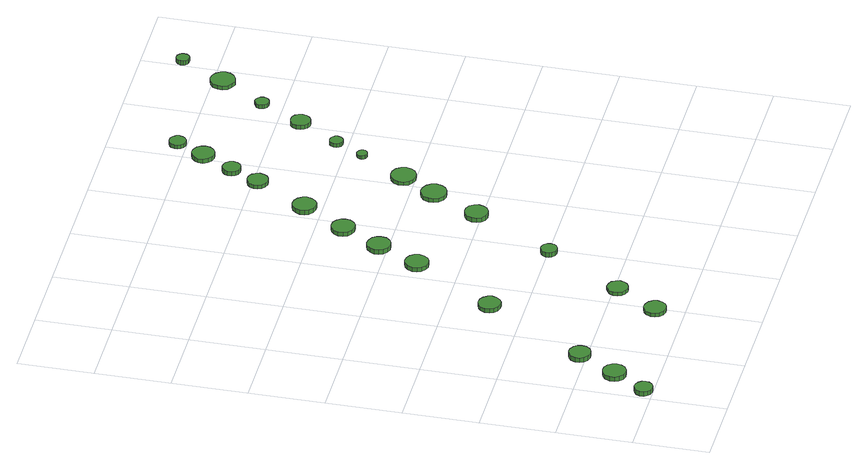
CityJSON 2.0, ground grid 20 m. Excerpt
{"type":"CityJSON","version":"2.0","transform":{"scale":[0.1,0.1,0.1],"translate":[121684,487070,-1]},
"CityObjects":{
"tree1":{"type":"SolitaryVegetationObject","attributes":{"function":"something"},"geometry":[{"type":"MultiSurface","lod":"1","boundaries":[[[0,1,2,3,4,5,6,7,8,9,10,11,12,13,14]],[[15,16,17,18,19,20,21,22,23,24,25,26,27,28,29]],[[0,29,28,1]],[[1,28,27,2]],[[2,27,26,3]],[[3,26,25,4]],[[4,25,24,5]],[[5,24,23,6]],[[6,23,22,7]],[[7,22,21,8]],[[8,21,20,9]],[[9,20,19,10]],[[10,19,18,11]],[[11,18,17,12]],[[12,17,16,13]],[[13,16,15,14]],[[14,15,29,0]]]}]},
"tree2":{"type":"SolitaryVegetationObject","attributes":{"function":"something"},"geometry":[{"type":"MultiSurface","lod":"1","boundaries":[[[30,31,32,33,34,35,36,37,38,39,40,41,42,43,44]],[[45,46,47,48,49,50,51,52,53,54,55,56,57,58,59]],[[30,59,58,31]],[[31,58,57,32]],[[32,57,56,33]],[[33,56,55,34]],[[34,55,54,35]],[[35,54,53,36]],[[36,53,52,37]],[[37,52,51,38]],[[38,51,50,39]],[[39,50,49,40]],[[40,49,48,41]],[[41,48,47,42]],[[42,47,46,43]],[[43,46,45,44]],[[44,45,59,30]]]}]},
"tree3":{"type":"SolitaryVegetationObject","attributes":{"function":"something"},"geometry":[{"type":"MultiSurface","lod":"1","boundaries":[[[60,61,62,63,64,65,66,67,68,69,70,71,72,73,74]],[[75,76,77,78,79,80,81,82,83,84,85,86,87,88,89]],[[60,89,88,61]],[[61,88,87,62]],[[62,87,86,63]],[[63,86,85,64]],[[64,85,84,65]],[[65,84,83,66]],[[66,83,82,67]],[[67,82,81,68]],[[68,81,80,69]],[[69,80,79,70]],[[70,79,78,71]],[[71,78,77,72]],[[72,77,76,73]],[[73,76,75,74]],[[74,75,89,60]]]}]},
"tree4":{"type":"SolitaryVegetationObject","attributes":{"function":"something"},"geometry":[{"type":"MultiSurface","lod":"1","boundaries":[[[90,91,92,93,94,95,96,97,98,99,100,101,102,103,104]],[[105,106,107,108,109,110,111,112,113,114,115,116,117,118,119]],[[90,119,118,91]],[[91,118,117,92]],[[92,117,116,93]],[[93,116,115,94]],[[94,115,114,95]],[[95,114,113,96]],[[96,113,112,97]],[[97,112,111,98]],[[98,111,110,99]],[[99,110,109,100]],[[100,109,108,101]],[[101,108,107,102]],[[102,107,106,103]],[[103,106,105,104]],[[104,105,119,90]]]}]},
"tree5":{"type":"SolitaryVegetationObject","attributes":{"function":"something"},"geometry":[{"type":"MultiSurface","lod":"1","boundaries":[[[120,121,122,123,124,125,126,127,128,129,130,131,132,133,134]],[[135,136,137,138,139,140,141,142,143,144,145,146,147,148,149]],[[120,149,148,121]],[[121,148,147,122]],[[122,147,146,123]],[[123,146,145,124]],[[124,145,144,125]],[[125,144,143,126]],[[126,143,142,127]],[[127,142,141,128]],[[128,141,140,129]],[[129,140,139,130]],[[130,139,138,131]],[[131,138,137,132]],[[132,137,136,133]],[[133,136,135,134]],[[134,135,149,120]]]}]},
"tree6":{"type":"SolitaryVegetationObject","attributes":{"function":"something"},"geometry":[{"type":"MultiSurface","lod":"1","boundaries":[[[150,151,152,153,154,155,156,157,158,159,160,161,162,163,164]],[[165,166,167,168,169,170,171,172,173,174,175,176,177,178,179]],[[150,179,178,151]],[[151,178,177,152]],[[152,177,176,153]],[[153,176,175,154]],[[154,175,174,155]],[[155,174,173,156]],[[156,173,172,157]],[[157,172,171,158]],[[158,171,170,159]],[[159,170,169,160]],[[160,169,168,161]],[[161,168,167,162]],[[162,167,166,163]],[[163,166,165,164]],[[164,165,179,150]]]}]},
"tree7":{"type":"SolitaryVegetationObject","attributes":{"function":"something"},"geometry":[{"type":"MultiSurface","lod":"1","boundaries":[[[180,181,182,183,184,185,186,187,188,189,190,191,192,193,194]],[[195,196,197,198,199,200,201,202,203,204,205,206,207,208,209]],[[180,209,208,181]],[[181,208,207,182]],[[182,207,206,183]],[[183,206,205,184]],[[184,205,204,185]],[[185,204,203,186]],[[186,203,202,187]],[[187,202,201,188]],[[188,201,200,189]],[[189,200,199,190]],[[190,199,198,191]],[[191,198,197,192]],[[192,197,196,193]],[[193,196,195,194]],[[194,195,209,180]]]}]},
"tree8":{"type":"SolitaryVegetationObject","attributes":{"function":"something"},"geometry":[{"type":"MultiSurface","lod":"1","boundaries":[[[210,211,212,213,214,215,216,217,218,219,220,221,222,223,224]],[[225,226,227,228,229,230,231,232,233,234,235,236,237,238,239]],[[210,239,238,211]],[[211,238,237,212]],[[212,237,236,213]],[[213,236,235,214]],[[214,235,234,215]],[[215,234,233,216]],[[216,233,232,217]],[[217,232,231,218]],[[218,231,230,219]],[[219,230,229,220]],[[220,229,228,221]],[[221,228,227,222]],[[222,227,226,223]],[[223,226,225,224]],[[224,225,239,210]]]}]},
"tree9":{"type":"SolitaryVegetationObject","attributes":{"function":"something"},"geometry":[{"type":"MultiSurface","lod":"1","boundaries":[[[240,241,242,243,244,245,246,247,248,249,250,251,252,253,254]],[[255,256,257,258,259,260,261,262,263,264,265,266,267,268,269]],[[240,269,268,241]],[[241,268,267,242]],[[242,267,266,243]],[[243,266,265,244]],[[244,265,264,245]],[[245,264,263,246]],[[246,263,262,247]],[[247,262,261,248]],[[248,261,260,249]],[[249,260,259,250]],[[250,259,258,251]],[[251,258,257,252]],[[252,257,256,253]],[[253,256,255,254]],[[254,255,269,240]]]}]},
"tree10":{"type":"SolitaryVegetationObject","attributes":{"function":"something"},"geometry":[{"type":"MultiSurface","lod":"1","boundaries":[[[270,271,272,273,274,275,276,277,278,279,280,281,282,283,284]],[[285,286,287,288,289,290,291,292,293,294,295,296,297,298,299]],[[270,299,298,271]],[[271,298,297,272]],[[272,297,296,273]],[[273,296,295,274]],[[274,295,294,275]],[[275,294,293,276]],[[276,293,292,277]],[[277,292,291,278]],[[278,291,290,279]],[[279,290,289,280]],[[280,289,288,281]],[[281,288,287,282]],[[282,287,286,283]],[[283,286,285,284]],[[284,285,299,270]]]}]},
"tree11":{"type":"SolitaryVegetationObject","attributes":{"function":"something"},"geometry":[{"type":"MultiSurface","lod":"1","boundaries":[[[300,301,302,303,304,305,306,307,308,309,310,311,312,313,314]],[[315,316,317,318,319,320,321,322,323,324,325,326,327,328,329]],[[300,329,328,301]],[[301,328,327,302]],[[302,327,326,303]],[[303,326,325,304]],[[304,325,324,305]],[[305,324,323,306]],[[306,323,322,307]],[[307,322,321,308]],[[308,321,320,309]],[[309,320,319,310]],[[310,319,318,311]],[[311,318,317,312]],[[312,317,316,313]],[[313,316,315,314]],[[314,315,329,300]]]}]},
"tree12":{"type":"SolitaryVegetationObject","attributes":{"function":"something"},"geometry":[{"type":"MultiSurface","lod":"1","boundaries":[[[330,331,332,333,334,335,336,337,338,339,340,341,342,343,344]],[[345,346,347,348,349,350,351,352,353,354,355,356,357,358,359]],[[330,359,358,331]],[[331,358,357,332]],[[332,357,356,333]],[[333,356,355,334]],[[334,355,354,335]],[[335,354,353,336]],[[336,353,352,337]],[[337,352,351,338]],[[338,351,350,339]],[[339,350,349,340]],[[340,349,348,341]],[[341,348,347,342]],[[342,347,346,343]],[[343,346,345,344]],[[344,345,359,330]]]}]},
"tree13":{"type":"SolitaryVegetationObject","attributes":{"function":"something"},"geometry":[{"type":"MultiSurface","lod":"1","boundaries":[[[360,361,362,363,364,365,366,367,368,369,370,371,372,373,374]],[[375,376,377,378,379,380,381,382,383,384,385,386,387,388,389]],[[360,389,388,361]],[[361,388,387,362]],[[362,387,386,363]],[[363,386,385,364]],[[364,385,384,365]],[[365,384,383,366]],[[366,383,382,367]],[[367,382,381,368]],[[368,381,380,369]],[[369,380,379,370]],[[370,379,378,371]],[[371,378,377,372]],[[372,377,376,373]],[[373,376,375,374]],[[374,375,389,360]]]}]},
"tree14":{"type":"SolitaryVegetationObject","attributes":{"function":"something"},"geometry":[{"type":"MultiSurface","lod":"1","boundaries":[[[390,391,392,393,394,395,396,397,398,399,400,401,402,403,404]],[[405,406,407,408,409,410,411,412,413,414,415,416,417,418,419]],[[390,419,418,391]],[[391,418,417,392]],[[392,417,416,393]],[[393,416,415,394]],[[394,415,414,395]],[[395,414,413,396]],[[396,413,412,397]],[[397,412,411,398]],[[398,411,410,399]],[[399,410,409,400]],[[400,409,408,401]],[[401,408,407,402]],[[402,407,406,403]],[[403,406,405,404]],[[404,405,419,390]]]}]},
"tree15":{"type":"SolitaryVegetationObject","attributes":{"function":"something"},"geometry":[{"type":"MultiSurface","lod":"1","boundaries":[[[420,421,422,423,424,425,426,427,428,429,430,431,432,433,434]],[[435,436,437,438,439,440,441,442,443,444,445,446,447,448,449]],[[420,449,448,421]],[[421,448,447,422]],[[422,447,446,423]],[[423,446,445,424]],[[424,445,444,425]],[[425,444,443,426]],[[426,443,442,427]],[[427,442,441,428]],[[428,441,440,429]],[[429,440,439,430]],[[430,439,438,431]],[[431,438,437,432]],[[432,437,436,433]],[[433,436,435,434]],[[434,435,449,420]]]}]},
"tree16":{"type":"SolitaryVegetationObject","attributes":{"function":"something"},"geometry":[{"type":"MultiSurface","lod":"1","boundaries":[[[450,451,452,453,454,455,456,457,458,459,460,461,462,463,464]],[[465,466,467,468,469,470,471,472,473,474,475,476,477,478,479]],[[450,479,478,451]],[[451,478,477,452]],[[452,477,476,453]],[[453,476,475,454]],[[454,475,474,455]],[[455,474,473,456]],[[456,473,472,457]],[[457,472,471,458]],[[458,471,470,459]],[[459,470,469,460]],[[460,469,468,461]],[[461,468,467,462]],[[462,467,466,463]],[[463,466,465,464]],[[464,465,479,450]]]}]},
"tree17":{"type":"SolitaryVegetationObject","attributes":{"function":"something"},"geometry":[{"type":"MultiSurface","lod":"1","boundaries":[[[480,481,482,483,484,485,486,487,488,489,490,491,492,493,494]],[[495,496,497,498,499,500,501,502,503,504,505,506,507,508,509]],[[480,509,508,481]],[[481,508,507,482]],[[482,507,506,483]],[[483,506,505,484]],[[484,505,504,485]],[[485,504,503,486]],[[486,503,502,487]],[[487,502,501,488]],[[488,501,500,489]],[[489,500,499,490]],[[490,499,498,491]],[[491,498,497,492]],[[492,497,496,493]],[[493,496,495,494]],[[494,495,509,480]]]}]},
"tree18":{"type":"SolitaryVegetationObject","attributes":{"function":"something"},"geometry":[{"type":"MultiSurface","lod":"1","boundaries":[[[510,511,512,513,514,515,516,517,518,519,520,521,522,523,524]],[[525,526,527,528,529,530,531,532,533,534,535,536,537,538,539]],[[510,539,538,511]],[[511,538,537,512]],[[512,537,536,513]],[[513,536,535,514]],[[514,535,534,515]],[[515,534,533,516]],[[516,533,532,517]],[[517,532,531,518]],[[518,531,530,519]],[[519,530,529,520]],[[520,529,528,521]],[[521,528,527,522]],[[522,527,526,523]],[[523,526,525,524]],[[524,525,539,510]]]}]},
"tree19":{"type":"SolitaryVegetationObject","attributes":{"function":"something"},"geometry":[{"type":"MultiSurface","lod":"1","boundaries":[[[540,541,542,543,544,545,546,547,548,549,550,551,552,553,554]],[[555,556,557,558,559,560,561,562,563,564,565,566,567,568,569]],[[540,569,568,541]],[[541,568,567,542]],[[542,567,566,543]],[[543,566,565,544]],[[544,565,564,545]],[[545,564,563,546]],[[546,563,562,547]],[[547,562,561,548]],[[548,561,560,549]],[[549,560,559,550]],[[550,559,558,551]],[[551,558,557,552]],[[552,557,556,553]],[[553,556,555,554]],[[554,555,569,540]]]}]},
"tree20":{"type":"SolitaryVegetationObject","attributes":{"function":"something"},"geometry":[{"type":"MultiSurface","lod":"1","boundaries":[[[570,571,572,573,574,575,576,577,578,579,580,581,582,583,584]],[[585,586,587,588,589,590,591,592,593,594,595,596,597,598,599]],[[570,599,598,571]],[[571,598,597,572]],[[572,597,596,573]],[[573,596,595,574]],[[574,595,594,575]],[[575,594,593,576]],[[576,593,592,577]],[[577,592,591,578]],[[578,591,590,579]],[[579,590,589,580]],[[580,589,588,581]],[[581,588,587,582]],[[582,587,586,583]],[[583,586,585,584]],[[584,585,599,570]]]}]},
"tree21":{"type":"SolitaryVegetationObject","attributes":{"function":"something"},"geometry":[{"type":"MultiSurface","lod":"1","boundaries":[[[600,601,602,603,604,605,606,607,608,609,610,611,612,613,614]],[[615,616,617,618,619,620,621,622,623,624,625,626,627,628,629]],[[600,629,628,601]],[[601,628,627,602]],[[602,627,626,603]],[[603,626,625,604]],[[604,625,624,605]],[[605,624,623,606]],[[606,623,622,607]],[[607,622,621,608]],[[608,621,620,609]],[[609,620,619,610]],[[610,619,618,611]],[[611,618,617,612]],[[612,617,616,613]],[[613,616,615,614]],[[614,615,629,600]]]}]},
"tree22":{"type":"SolitaryVegetationObject","attributes":{"function":"something"},"geometry":[{"type":"MultiSurface","lod":"1","boundaries":[[[630,631,632,633,634,635,636,637,638,639,640,641,642,643,644]],[[645,646,647,648,649,650,651,652,653,654,655,656,657,658,659]],[[630,659,658,631]],[[631,658,657,632]],[[632,657,656,633]],[[633,656,655,634]],[[634,655,654,635]],[[635,654,653,636]],[[636,653,652,637]],[[637,652,651,638]],[[638,651,650,639]],[[639,650,649,640]],[[640,649,648,641]],[[641,648,647,642]],[[642,647,646,643]],[[643,646,645,644]],[[644,645,659,630]]]}]},
"tree23":{"type":"SolitaryVegetationObject","attributes":{"function":"something"},"geometry":[{"type":"MultiSurface","lod":"1","boundaries":[[[660,661,662,663,664,665,666,667,668,669,670,671,672,673,674]],[[675,676,677,678,679,680,681,682,683,684,685,686,687,688,689]],[[660,689,688,661]],[[661,688,687,662]],[[662,687,686,663]],[[663,686,685,664]],[[664,685,684,665]],[[665,684,683,666]],[[666,683,682,667]],[[667,682,681,668]],[[668,681,680,669]],[[669,680,679,670]],[[670,679,678,671]],[[671,678,677,672]],[[672,677,676,673]],[[673,676,675,674]],[[674,675,689,660]]]}]},
"tree24":{"type":"SolitaryVegetationObject","attributes":{"function":"something"},"geometry":[{"type":"MultiSurface","lod":"1","boundaries":[[[690,691,692,693,694,695,696,697,698,699,700,701,702,703,704]],[[705,706,707,708,709,710,711,712,713,714,715,716,717,718,719]],[[690,719,718,691]],[[691,718,717,692]],[[692,717,716,693]],[[693,716,715,694]],[[694,715,714,695]],[[695,714,713,696]],[[696,713,712,697]],[[697,712,711,698]],[[698,711,710,699]],[[699,710,709,700]],[[700,709,708,701]],[[701,708,707,702]],[[702,707,706,703]],[[703,706,705,704]],[[704,705,719,690]]]}]}
},
"vertices":[
[57,26,20],[55,36,20],[49,44,20],[40,49,20],[30,51,20],[20,47,20],[13,41,20],[8,31,20],[8,21,20],[13,12,20],[20,5,20],[30,2,20],[40,3,20],[49,8,20],[55,16,20],[55,16,7],[49,8,7],[40,3,7],[30,2,7],[20,5,7],[13,12,7],[8,21,7],[8,31,7],[13,41,7],[20,47,7],[30,51,7],[40,49,7],[49,44,7],[55,36,7],[57,26,7],
[119,115,19],[116,127,19],[109,137,19],[98,144,19],[85,145,19],[73,141,19],[64,133,19],[58,121,19],[58,108,19],[64,97,19],[73,88,19],[85,84,19],[98,86,19],[109,92,19],[116,102,19],[116,102,6],[109,92,6],[98,86,6],[85,84,6],[73,88,6],[64,97,6],[58,108,6],[58,121,6],[64,133,6],[73,141,6],[85,145,6],[98,144,6],[109,137,6],[116,127,6],[119,115,6],
[179,219,19],[177,231,19],[170,240,19],[159,246,19],[147,248,19],[136,244,19],[127,236,19],[122,225,19],[122,213,19],[127,202,19],[136,194,19],[147,190,19],[159,192,19],[170,197,19],[177,207,19],[177,207,6],[170,197,6],[159,192,6],[147,190,6],[136,194,6],[127,202,6],[122,213,6],[122,225,6],[127,236,6],[136,244,6],[147,248,6],[159,246,6],[170,240,6],[177,231,6],[179,219,6],
[425,79,15],[422,91,15],[415,101,15],[404,107,15],[392,109,15],[380,105,15],[371,97,15],[366,85,15],[366,73,15],[371,62,15],[380,54,15],[392,50,15],[404,51,15],[415,57,15],[422,67,15],[422,67,5],[415,57,5],[404,51,5],[392,50,5],[380,54,5],[371,62,5],[366,73,5],[366,85,5],[371,97,5],[380,105,5],[392,109,5],[404,107,5],[415,101,5],[422,91,5],[425,79,5],
[341,490,22],[338,502,22],[331,512,22],[321,518,22],[308,520,22],[297,516,22],[288,508,22],[283,497,22],[283,484,22],[288,473,22],[297,465,22],[308,461,22],[321,462,22],[331,469,22],[338,478,22],[338,478,10],[331,469,10],[321,462,10],[308,461,10],[297,465,10],[288,473,10],[283,484,10],[283,497,10],[288,508,10],[297,516,10],[308,520,10],[321,518,10],[331,512,10],[338,502,10],[341,490,10],
[491,192,15],[488,203,15],[482,213,15],[472,218,15],[460,220,15],[450,216,15],[441,208,15],[437,198,15],[437,187,15],[441,176,15],[450,169,15],[460,165,15],[472,166,15],[482,172,15],[488,181,15],[488,181,5],[482,172,5],[472,166,5],[460,165,5],[450,169,5],[441,176,5],[437,187,5],[437,198,5],[441,208,5],[450,216,5],[460,220,5],[472,218,5],[482,213,5],[488,203,5],[491,192,5],
[480,711,24],[477,724,24],[470,734,24],[459,740,24],[446,742,24],[434,738,24],[424,729,24],[419,717,24],[419,704,24],[424,693,24],[434,684,24],[446,680,24],[459,681,24],[470,688,24],[477,698,24],[477,698,12],[470,688,12],[459,681,12],[446,680,12],[434,684,12],[424,693,12],[419,704,12],[419,717,12],[424,729,12],[434,738,12],[446,742,12],[459,740,12],[470,734,12],[477,724,12],[480,711,12],
[602,397,24],[601,406,24],[595,414,24],[587,418,24],[578,419,24],[570,416,24],[563,410,24],[559,402,24],[559,393,24],[563,385,24],[570,378,24],[578,376,24],[587,377,24],[595,381,24],[601,388,24],[601,388,11],[595,381,11],[587,377,11],[578,376,11],[570,378,11],[563,385,11],[559,393,11],[559,402,11],[563,410,11],[570,416,11],[578,419,11],[587,418,11],[595,414,11],[601,406,11],[602,397,11],
[544,824,19],[542,837,19],[534,847,19],[523,853,19],[510,855,19],[498,851,19],[488,842,19],[483,830,19],[483,818,19],[488,806,19],[498,797,19],[510,793,19],[523,795,19],[534,801,19],[542,811,19],[542,811,6],[534,801,6],[523,795,6],[510,793,6],[498,797,6],[488,806,6],[483,818,6],[483,830,6],[488,842,6],[498,851,6],[510,855,6],[523,853,6],[534,847,6],[542,837,6],[544,824,6],
[604,930,17],[602,943,17],[594,953,17],[583,960,17],[570,961,17],[558,957,17],[548,949,17],[543,937,17],[543,924,17],[548,912,17],[558,904,17],[570,900,17],[583,901,17],[594,907,17],[602,918,17],[602,918,5],[594,907,5],[583,901,5],[570,900,5],[558,904,5],[548,912,5],[543,924,5],[543,937,5],[548,949,5],[558,957,5],[570,961,5],[583,960,5],[594,953,5],[602,943,5],[604,930,5],
[732,614,24],[729,626,24],[722,637,24],[711,643,24],[698,644,24],[686,640,24],[676,632,24],[671,620,24],[671,607,24],[676,595,24],[686,587,24],[698,583,24],[711,584,24],[722,591,24],[729,601,24],[729,601,11],[722,591,11],[711,584,11],[698,583,11],[686,587,11],[676,595,11],[671,607,11],[671,620,11],[676,632,11],[686,640,11],[698,644,11],[711,643,11],[722,637,11],[729,626,11],[732,614,11],
[677,1048,18],[674,1060,18],[667,1071,18],[656,1077,18],[643,1079,18],[631,1075,18],[621,1066,18],[616,1054,18],[616,1041,18],[621,1030,18],[631,1021,18],[643,1017,18],[656,1018,18],[667,1025,18],[674,1035,18],[674,1035,5],[667,1025,5],[656,1018,5],[643,1017,5],[631,1021,5],[621,1030,5],[616,1041,5],[616,1054,5],[621,1066,5],[631,1075,5],[643,1079,5],[656,1077,5],[667,1071,5],[674,1060,5],[677,1048,5],
[809,741,17],[806,755,17],[798,766,17],[785,773,17],[771,775,17],[758,771,17],[747,761,17],[742,748,17],[742,734,17],[747,721,17],[758,711,17],[771,707,17],[785,709,17],[798,716,17],[806,727,17],[806,727,6],[798,716,6],[785,709,6],[771,707,6],[758,711,6],[747,721,6],[742,734,6],[742,748,6],[747,761,6],[758,771,6],[771,775,6],[785,773,6],[798,766,6],[806,755,6],[809,741,6],
[866,833,16],[863,847,16],[855,858,16],[842,865,16],[829,866,16],[815,862,16],[805,853,16],[799,840,16],[799,826,16],[805,813,16],[815,804,16],[829,800,16],[842,801,16],[855,808,16],[863,819,16],[863,819,6],[855,808,6],[842,801,6],[829,800,6],[815,804,6],[805,813,6],[799,826,6],[799,840,6],[805,853,6],[815,862,6],[829,866,6],[842,865,6],[855,858,6],[863,847,6],[866,833,6],
[758,1189,16],[755,1200,16],[749,1209,16],[739,1215,16],[727,1216,16],[716,1212,16],[708,1205,16],[703,1194,16],[703,1183,16],[708,1172,16],[716,1165,16],[727,1161,16],[739,1162,16],[749,1168,16],[755,1177,16],[755,1177,5],[749,1168,5],[739,1162,5],[727,1161,5],[716,1165,5],[708,1172,5],[703,1183,5],[703,1194,5],[708,1205,5],[716,1212,5],[727,1216,5],[739,1215,5],[749,1209,5],[755,1200,5],[758,1189,5],
[792,1265,18],[790,1275,18],[784,1283,18],[776,1288,18],[766,1289,18],[756,1286,18],[749,1279,18],[745,1270,18],[745,1260,18],[749,1251,18],[756,1244,18],[766,1241,18],[776,1242,18],[784,1247,18],[790,1255,18],[790,1255,5],[784,1247,5],[776,1242,5],[766,1241,5],[756,1244,5],[749,1251,5],[745,1260,5],[745,1270,5],[749,1279,5],[756,1286,5],[766,1289,5],[776,1288,5],[784,1283,5],[790,1275,5],[792,1265,5],
[919,957,16],[918,963,16],[914,967,16],[909,970,16],[904,971,16],[898,969,16],[894,965,16],[891,960,16],[891,954,16],[894,949,16],[898,945,16],[904,943,16],[909,944,16],[914,947,16],[918,951,16],[918,951,6],[914,947,6],[909,944,6],[904,943,6],[898,945,6],[894,949,6],[891,954,6],[891,960,6],[894,965,6],[898,969,6],[904,971,6],[909,970,6],[914,967,6],[918,963,6],[919,957,6],
[845,1349,17],[843,1362,17],[835,1372,17],[824,1378,17],[812,1380,17],[800,1376,17],[791,1367,17],[785,1356,17],[785,1343,17],[791,1332,17],[800,1323,17],[812,1319,17],[824,1321,17],[835,1327,17],[843,1337,17],[843,1337,5],[835,1327,5],[824,1321,5],[812,1319,5],[800,1323,5],[791,1332,5],[785,1343,5],[785,1356,5],[791,1367,5],[800,1376,5],[812,1380,5],[824,1378,5],[835,1372,5],[843,1362,5],[845,1349,5],
[965,1034,16],[963,1041,16],[959,1047,16],[953,1050,16],[945,1051,16],[938,1049,16],[933,1044,16],[930,1037,16],[930,1030,16],[933,1023,16],[938,1018,16],[945,1016,16],[953,1017,16],[959,1021,16],[963,1026,16],[963,1026,5],[959,1021,5],[953,1017,5],[945,1016,5],[938,1018,5],[933,1023,5],[930,1030,5],[930,1037,5],[933,1044,5],[938,1049,5],[945,1051,5],[953,1050,5],[959,1047,5],[963,1041,5],[965,1034,5],
[876,1425,17],[874,1434,17],[869,1441,17],[861,1446,17],[852,1447,17],[843,1444,17],[837,1438,17],[833,1429,17],[833,1420,17],[837,1412,17],[843,1406,17],[852,1403,17],[861,1404,17],[869,1409,17],[874,1416,17],[874,1416,5],[869,1409,5],[861,1404,5],[852,1403,5],[843,1406,5],[837,1412,5],[833,1420,5],[833,1429,5],[837,1438,5],[843,1444,5],[852,1447,5],[861,1446,5],[869,1441,5],[874,1434,5],[876,1425,5],
[1039,1142,17],[1037,1153,17],[1031,1162,17],[1021,1167,17],[1010,1168,17],[1000,1165,17],[992,1158,17],[988,1148,17],[988,1137,17],[992,1127,17],[1000,1119,17],[1010,1116,17],[1021,1117,17],[1031,1123,17],[1037,1132,17],[1037,1132,5],[1031,1123,5],[1021,1117,5],[1010,1116,5],[1000,1119,5],[992,1127,5],[988,1137,5],[988,1148,5],[992,1158,5],[1000,1165,5],[1010,1168,5],[1021,1167,5],[1031,1162,5],[1037,1153,5],[1039,1142,5],
[1094,1256,16],[1093,1264,16],[1088,1270,16],[1082,1274,16],[1074,1275,16],[1067,1272,16],[1061,1267,16],[1058,1260,16],[1058,1253,16],[1061,1246,16],[1067,1240,16],[1074,1238,16],[1082,1239,16],[1088,1243,16],[1093,1249,16],[1093,1249,5],[1088,1243,5],[1082,1239,5],[1074,1238,5],[1067,1240,5],[1061,1246,5],[1058,1253,5],[1058,1260,5],[1061,1267,5],[1067,1272,5],[1074,1275,5],[1082,1274,5],[1088,1270,5],[1093,1264,5],[1094,1256,5],
[1182,1375,17],[1179,1388,17],[1171,1399,17],[1159,1406,17],[1146,1408,17],[1133,1403,17],[1122,1394,17],[1117,1382,17],[1117,1368,17],[1122,1356,17],[1133,1347,17],[1146,1342,17],[1159,1344,17],[1171,1351,17],[1179,1362,17],[1179,1362,6],[1171,1351,6],[1159,1344,6],[1146,1342,6],[1133,1347,6],[1122,1356,6],[1117,1368,6],[1117,1382,6],[1122,1394,6],[1133,1403,6],[1146,1408,6],[1159,1406,6],[1171,1399,6],[1179,1388,6],[1182,1375,6],
[1236,1495,19],[1235,1502,19],[1231,1507,19],[1225,1511,19],[1217,1512,19],[1211,1509,19],[1205,1505,19],[1203,1498,19],[1203,1491,19],[1205,1485,19],[1211,1480,19],[1217,1478,19],[1225,1478,19],[1231,1482,19],[1235,1488,19],[1235,1488,6],[1231,1482,6],[1225,1478,6],[1217,1478,6],[1211,1480,6],[1205,1485,6],[1203,1491,6],[1203,1498,6],[1205,1505,6],[1211,1509,6],[1217,1512,6],[1225,1511,6],[1231,1507,6],[1235,1502,6],[1236,1495,6]
]}
